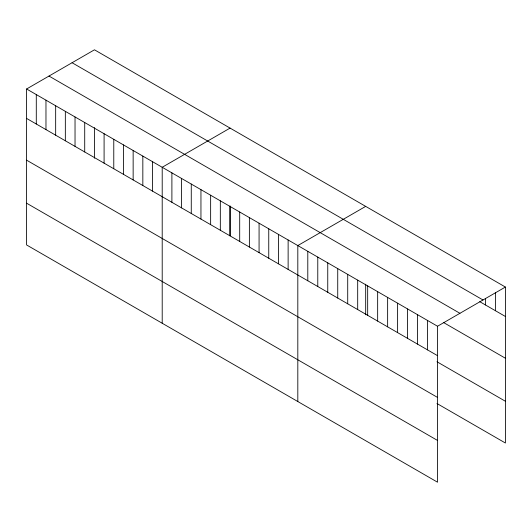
<?xml version="1.0" encoding="UTF-8"?>
<svg xmlns="http://www.w3.org/2000/svg" width="532" height="532" viewBox="0 0 532 532"><rect width="100%" height="100%" fill="white"/><g stroke="black" fill="none" stroke-linecap="round" stroke-linejoin="round"><path stroke-width="0.8" d="M26.6 88.984L437.53 326.236L437.53 482.198L26.6 244.953L26.6 88.984L94.47 49.802L505.4 287.047L505.4 443.016L436.965 403.509M230.077 128.092L162.207 167.274L162.207 323.243M365.683 206.383L297.814 245.571L297.814 401.534M437.53 326.236L505.4 287.047M72.073 62.729L483.003 299.982M479.738 301.664L505.4 316.48M48.997 76.056L459.927 313.301M443.382 322.432L505.4 358.236M26.6 118.417L437.53 355.662M436.965 361.753L505.4 401.261M26.6 160.172L437.53 397.424M26.6 203.197L437.53 440.443M495.418 292.733L495.418 310.721M485.443 298.419L485.443 304.956M427.548 320.47L427.548 349.903M417.573 314.711L417.573 344.144M407.592 308.946L407.592 338.379M397.61 303.187L397.61 332.62M387.635 297.421L387.635 326.854M377.654 291.662L377.654 321.095M367.672 285.903L367.672 315.33M365.683 284.194L365.683 314.804M357.69 280.138L357.69 309.571M347.715 274.379L347.715 303.812M337.734 268.613L337.734 298.046M327.752 262.855L327.752 292.287M317.777 257.089L317.777 286.522M307.795 251.33L307.795 280.763M288.131 239.979L288.131 269.411M278.442 234.386L278.442 263.819M268.753 228.793L268.753 258.226M259.071 223.201L259.071 252.633M249.382 217.608L249.382 247.041M239.699 212.015L239.699 241.448M230.077 205.897L230.077 235.683M230.01 206.423L230.01 235.856M220.328 200.83L220.328 230.263M210.639 195.237L210.639 224.67M200.95 189.645L200.95 219.078M191.267 184.052L191.267 213.485M181.578 178.459L181.578 207.892M171.896 172.867L171.896 202.3M152.524 161.681L152.524 191.114M142.835 156.089L142.835 185.522M133.146 150.496L133.146 179.929M123.464 144.904L123.464 174.336M113.775 139.317L113.775 168.744M104.092 133.725L104.092 163.158M94.47 127.607L94.47 158.217M84.714 122.54L84.714 151.972M75.032 116.947L75.032 146.38M65.343 111.354L65.343 140.787M55.661 105.762L55.661 135.195M45.971 100.169L45.971 129.602M36.289 94.576L36.289 124.009"/></g></svg>
